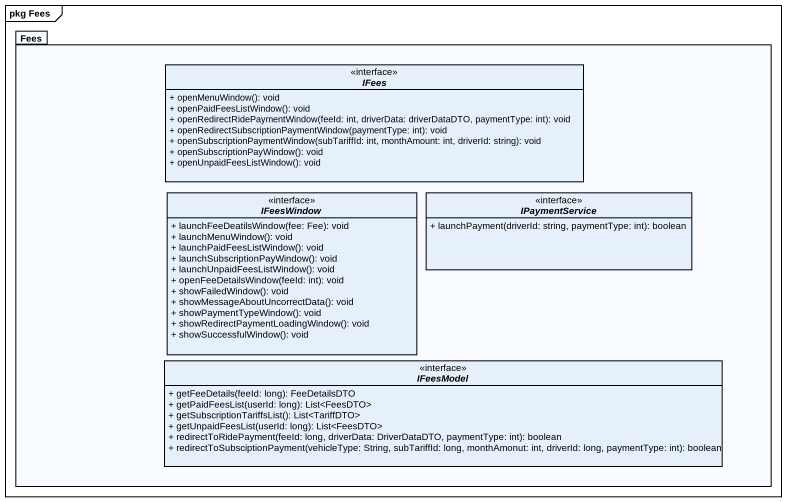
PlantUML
@startuml
mainframe pkg Fees
hide circle
hide empty members
skinparam classAttributeIconSize 0
package Fees {
  interface IFees {
    + openMenuWindow(): void
    + openPaidFeesListWindow(): void
    + openRedirectRidePaymentWindow(feeId: int, driverData: driverDataDTO, paymentType: int): void
    + openRedirectSubscriptionPaymentWindow(paymentType: int): void
    + openSubscriptionPaymentWindow(subTariffId: int, monthAmount: int, driverId: string): void
    + openSubscriptionPayWindow(): void
    + openUnpaidFeesListWindow(): void
  }
  interface IFeesWindow {
    + launchFeeDeatilsWindow(fee: Fee): void
    + launchMenuWindow(): void
    + launchPaidFeesListWindow(): void
    + launchSubscriptionPayWindow(): void
    + launchUnpaidFeesListWindow(): void
    + openFeeDetailsWindow(feeId: int): void
    + showFailedWindow(): void
    + showMessageAboutUncorrectData(): void
    + showPaymentTypeWindow(): void
    + showRedirectPaymentLoadingWindow(): void
    + showSuccessfulWindow(): void
  }
  interface IPaymentService {
    + launchPayment(driverId: string, paymentType: int): boolean
  }
  interface IFeesModel {
    + getFeeDetails(feeId: long): FeeDetailsDTO
    + getPaidFeesList(userId: long): List<FeesDTO>
    + getSubscriptionTariffsList(): List<TariffDTO>
    + getUnpaidFeesList(userId: long): List<FeesDTO>
    + redirectToRidePayment(feeId: long, driverData: DriverDataDTO, paymentType: int): boolean
    + redirectToSubsciptionPayment(vehicleType: String, subTariffId: long, monthAmonut: int, driverId: long, paymentType: int): boolean
  }
}
@enduml
